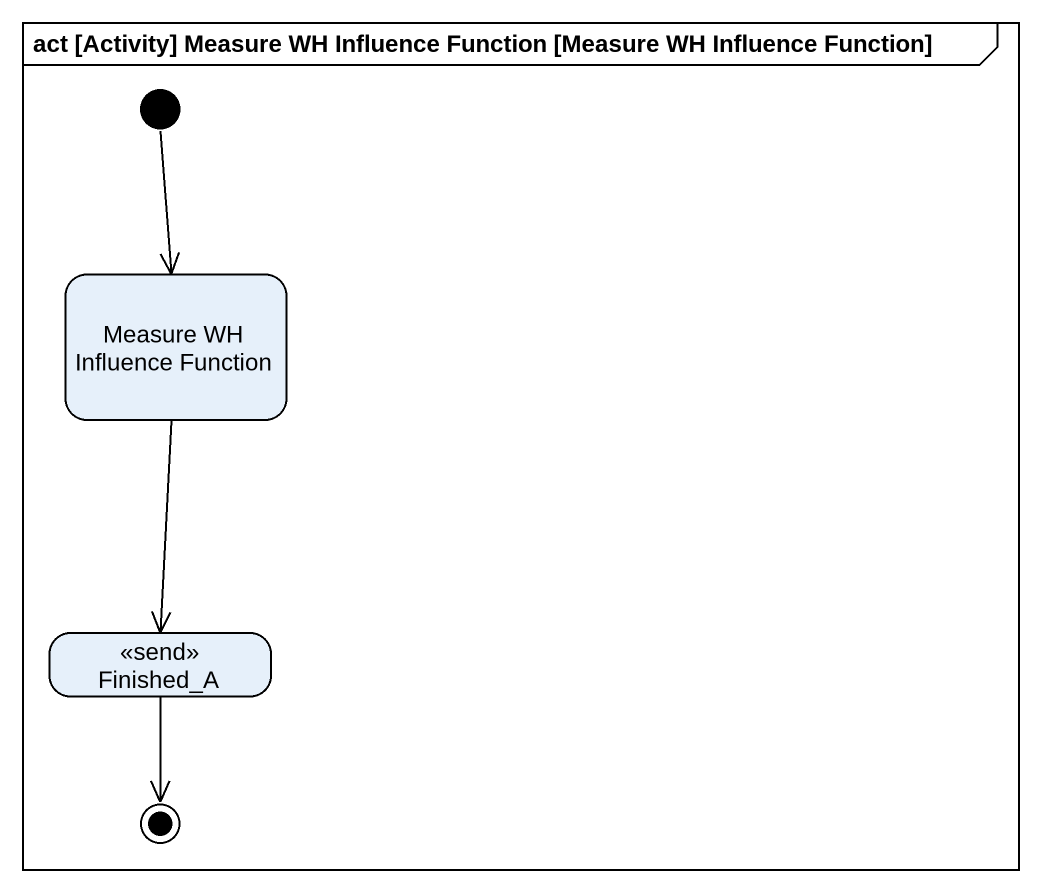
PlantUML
@startuml
mainframe act [Activity] Measure WH Influence Function [Measure WH Influence Function]
hide empty description
state "Measure WH Influence Function" as Measure_WH_Influence
state Finished_A <<send>>
[*] --> Measure_WH_Influence
Measure_WH_Influence --> Finished_A
Finished_A --> [*]
@enduml
